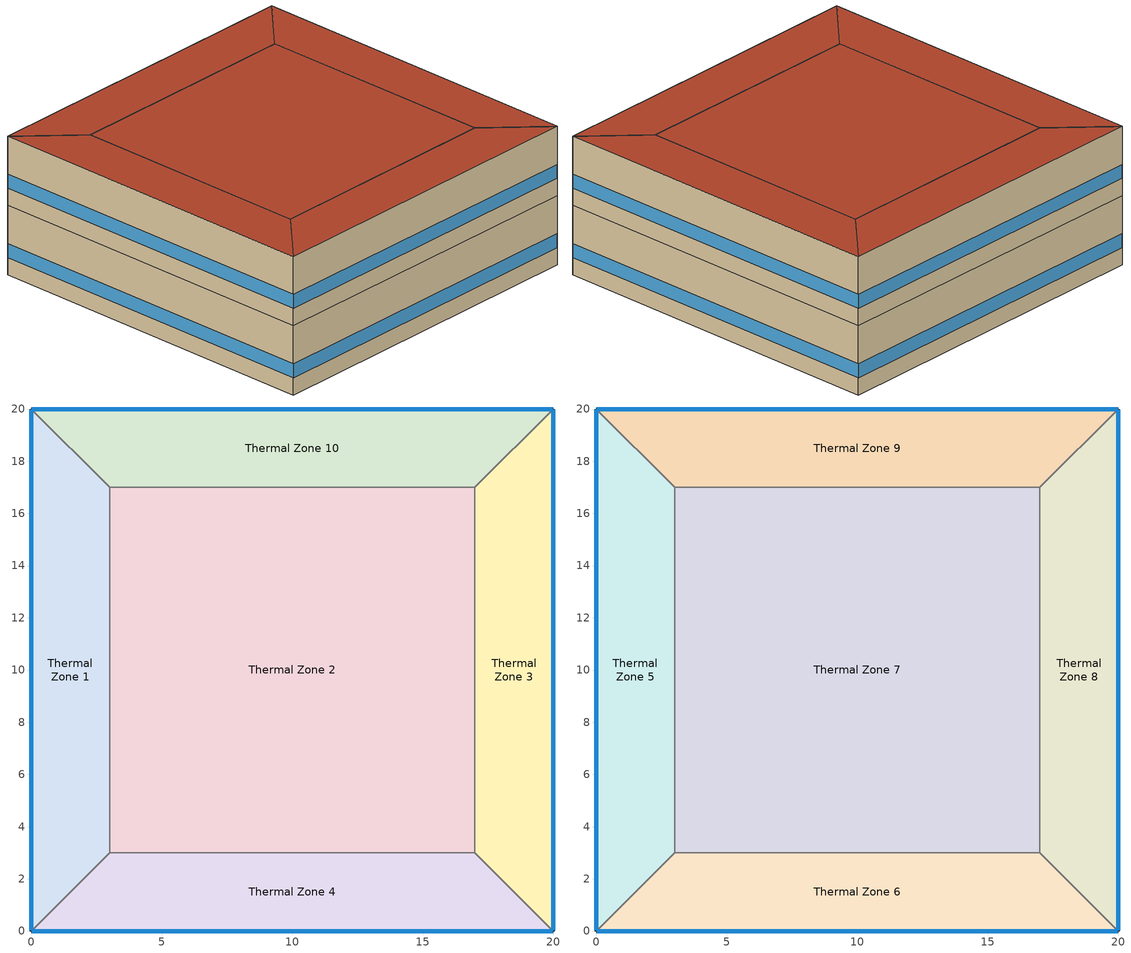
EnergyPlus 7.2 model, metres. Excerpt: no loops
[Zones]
Thermal Zone 10
 floor ground (000_ExtSlabCarpet_4in_ClimateZone 1-8): 0,20 20,20 17,17 3,17 z0
 wall outside (ASHRAE_189.1-2009_ExtWall_SteelFrame_ClimateZone 4-8): 20,20 0,20 z0:4
 wall to Thermal Zone 1 (000_Interior Wall): 0,20 3,17 z0:4
 wall to Thermal Zone 2 (000_Interior Wall): 3,17 17,17 z0:4
 wall to Thermal Zone 3 (000_Interior Wall): 17,17 20,20 z0:4
 window (ASHRAE_189.1-2009_ExtWindow_ClimateZone 4-5): 19.97,20 0.03,20 z1:1.8
Thermal Zone 1
 floor ground (000_ExtSlabCarpet_4in_ClimateZone 1-8): 0,0 0,20 3,17 3,3 z0
 wall outside (ASHRAE_189.1-2009_ExtWall_SteelFrame_ClimateZone 4-8): 0,20 0,0 z0:4
 wall to Thermal Zone 4 (000_Interior Wall): 0,0 3,3 z0:4
 wall to Thermal Zone 2 (000_Interior Wall): 3,3 3,17 z0:4
 window (ASHRAE_189.1-2009_ExtWindow_ClimateZone 4-5): 0,19.97 0,0.03 z1:1.8
Thermal Zone 2
 floor ground (000_ExtSlabCarpet_4in_ClimateZone 1-8): 3,3 3,17 17,17 17,3 z0
 wall to Thermal Zone 4 (000_Interior Wall): 3,3 17,3 z0:4
 wall to Thermal Zone 3 (000_Interior Wall): 17,3 17,17 z0:4
Thermal Zone 4
 floor ground (000_ExtSlabCarpet_4in_ClimateZone 1-8): 20,0 0,0 3,3 17,3 z0
 wall outside (ASHRAE_189.1-2009_ExtWall_SteelFrame_ClimateZone 4-8): 0,0 20,0 z0:4
 wall to Thermal Zone 3 (000_Interior Wall): 20,0 17,3 z0:4
 window (ASHRAE_189.1-2009_ExtWindow_ClimateZone 4-5): 0.03,0 19.97,0 z1:1.8
Thermal Zone 3
 floor ground (000_ExtSlabCarpet_4in_ClimateZone 1-8): 20,20 20,0 17,3 17,17 z0
 wall outside (ASHRAE_189.1-2009_ExtWall_SteelFrame_ClimateZone 4-8): 20,0 20,20 z0:4
 window (ASHRAE_189.1-2009_ExtWindow_ClimateZone 4-5): 20,0.03 20,19.97 z1:1.8
Thermal Zone 5
 floor to Thermal Zone 1 (000_Interior Floor): 0,0 0,20 3,17 3,3 z4
 wall outside (ASHRAE_189.1-2009_ExtWall_SteelFrame_ClimateZone 4-8): 0,20 0,0 z4:8
 wall to Thermal Zone 7 (000_Interior Wall): 3,3 3,17 z4:8
 wall to Thermal Zone 9 (000_Interior Wall): 3,17 0,20 z4:8
 wall to Thermal Zone 6 (000_Interior Wall): 0,0 3,3 z4:8
 window (ASHRAE_189.1-2009_ExtWindow_ClimateZone 4-5): 0,19.97 0,0.03 z5:5.8
 roof outside (ASHRAE_189.1-2009_ExtRoof_IEAD_ClimateZone 2-5): 3,3 3,17 0,20 0,0 z8
Thermal Zone 8
 floor to Thermal Zone 3 (000_Interior Floor): 20,20 20,0 17,3 17,17 z4
 wall outside (ASHRAE_189.1-2009_ExtWall_SteelFrame_ClimateZone 4-8): 20,0 20,20 z4:8
 wall to Thermal Zone 9 (000_Interior Wall): 20,20 17,17 z4:8
 wall to Thermal Zone 7 (000_Interior Wall): 17,17 17,3 z4:8
 wall to Thermal Zone 6 (000_Interior Wall): 17,3 20,0 z4:8
 window (ASHRAE_189.1-2009_ExtWindow_ClimateZone 4-5): 20,0.03 20,19.97 z5:5.8
 roof outside (ASHRAE_189.1-2009_ExtRoof_IEAD_ClimateZone 2-5): 17,17 17,3 20,0 20,20 z8
Thermal Zone 9
 floor to Thermal Zone 10 (000_Interior Floor): 0,20 20,20 17,17 3,17 z4
 wall outside (ASHRAE_189.1-2009_ExtWall_SteelFrame_ClimateZone 4-8): 20,20 0,20 z4:8
 wall to Thermal Zone 7 (000_Interior Wall): 3,17 17,17 z4:8
 window (ASHRAE_189.1-2009_ExtWindow_ClimateZone 4-5): 19.97,20 0.03,20 z5:5.8
 roof outside (ASHRAE_189.1-2009_ExtRoof_IEAD_ClimateZone 2-5): 3,17 17,17 20,20 0,20 z8
Thermal Zone 7
 floor to Thermal Zone 2 (000_Interior Floor): 3,3 3,17 17,17 17,3 z4
 wall to Thermal Zone 6 (000_Interior Wall): 3,3 17,3 z4:8
 roof outside (ASHRAE_189.1-2009_ExtRoof_IEAD_ClimateZone 2-5): 17,3 17,17 3,17 3,3 z8
Thermal Zone 6
 floor to Thermal Zone 4 (000_Interior Floor): 20,0 0,0 3,3 17,3 z4
 wall outside (ASHRAE_189.1-2009_ExtWall_SteelFrame_ClimateZone 4-8): 0,0 20,0 z4:8
 window (ASHRAE_189.1-2009_ExtWindow_ClimateZone 4-5): 0.03,0 19.97,0 z5:5.8
 roof outside (ASHRAE_189.1-2009_ExtRoof_IEAD_ClimateZone 2-5): 17,3 3,3 0,0 20,0 z8
[Site:Location]
Philadelphia International Ap_PA_USA Design_Conditions: Latitude {deg}=39.87; Longitude {deg}=-75.23; Time Zone {hr}=-5; Elevation {m}=2
[SizingPeriod:DesignDay] Day of Month=21; Dry-Bulb Temperature Range Modifier Type=DefaultMultipliers; Barometric Pressure {Pa}=101301; Rain Indicator=No; Snow Indicator=No; Daylight Saving Time Indicator=No
Name | Month | Day Type | Maximum Dry-Bulb Temperature {C} | Daily Dry-Bulb Temperature Range {deltaC} | Humidity Condition Type | Wetbulb or DewPoint at Maximum Dry-Bulb {C} | Wind Speed {m/s} | Wind Direction {deg} | Solar Model Indicator | ASHRAE Clear Sky Optical Depth for Beam Irradiance (taub) | ASHRAE Clear Sky Optical Depth for Diffuse Irradiance (taud) | Sky Clearness
Philadelphia International Ap Ann Clg 1% Condns WB=>MDB | 7 | SummerDesignDay | 30.2 | 9.4 | Wetbulb | 25 | 5 | 240 | ASHRAETau | 0.55 | 1.776
Philadelphia International Ap Ann Htg 99.6% Condns DB | 1 | WinterDesignDay | -10.8 | 0 | Wetbulb | -10.8 | 5.2 | 290 | ASHRAEClearSky |  |  | 0
Philadelphia International Ap Ann Clg .4% Condns DB=>MWB | 7 | SummerDesignDay | 34 | 9.4 | Wetbulb | 24.1 | 5 | 240 | ASHRAETau | 0.55 | 1.776
Philadelphia International Ap Ann Hum_n 99.6% Condns DP=>MCDB | 1 | WinterDesignDay | -8.7 | 0 | Dewpoint | -20.2 | 5.2 | 290 | ASHRAEClearSky |  |  | 0
[Building]
Building 1
[Material] Thermal Absorptance=0.9
Name | Roughness | Thickness {m} | Conductivity {W/m-K} | Density {kg/m3} | Specific Heat {J/kg-K} | Solar Absorptance | Visible Absorptance
Roof Membrane | VeryRough | 0.0095 | 0.16 | 1121.29 | 1460 | 0.7 | 0.7
Metal Decking | MediumSmooth | 0.0015 | 45.006 | 7680 | 418.4 | 0.7 | 0.3
000_G01a 19mm gypsum board | MediumSmooth | 0.019 | 0.16 | 800 | 1090 | 0.7 | 0.7
MAT-CC05 4 HW CONCRETE | Rough | 0.1016 | 1.311 | 2240 | 836.8 | 0.7 | 0.7
Wall Insulation [39] | MediumRough | 0.1184 | 0.045 | 265 | 836.8 | 0.7 | 0.7
Roof Insulation [21] | MediumRough | 0.2105 | 0.049 | 265 | 836.8 | 0.7 | 0.7
000_F16 Acoustic tile | MediumSmooth | 0.0191 | 0.06 | 368 | 590 | 0.7 | 0.7
1/2IN Gypsum | Smooth | 0.0127 | 0.16 | 784.9 | 830 | 0.92 | 0.92
000_M11 100mm lightweight concrete | MediumRough | 0.1016 | 0.53 | 1280 | 840 | 0.7 | 0.7
[Material:AirGap]
Name | Thermal Resistance {m2-K/W}
000_F04 Wall air space resistance | 0.15
000_F05 Ceiling air space resistance | 0.18
[Material:NoMass] Thermal Absorptance=0.9; Solar Absorptance=0.7
Name | Roughness | Thermal Resistance {m2-K/W} | Visible Absorptance
MAT-SHEATH | Rough | 0.3626 | 0.7
CP02 CARPET PAD | VeryRough | 0.2165 | 0.8
[WindowMaterial:Glazing]
Theoretical Glass [207]: Optical Data Type=SpectralAverage; Thickness {m}=0.003; Solar Transmittance at Normal Incidence=0.3311; Front Side Solar Reflectance at Normal Incidence=0.6189; Back Side Solar Reflectance at Normal Incidence=0.6189; Visible Transmittance at Normal Incidence=0.44; Front Side Visible Reflectance at Normal Incidence=0.51; Back Side Visible Reflectance at Normal Incidence=0.51; Infrared Transmittance at Normal Incidence=0; Front Side Infrared Hemispherical Emissivity=0.9; Back Side Infrared Hemispherical Emissivity=0.9; Conductivity {W/m-K}=0.0133; Dirt Correction Factor for Solar and Visible Transmittance=1; Solar Diffusing=No
[Construction]
ASHRAE_189.1-2009_ExtWall_SteelFrame_ClimateZone 4-8: MAT-SHEATH, Wall Insulation [39], 1/2IN Gypsum
ASHRAE_189.1-2009_ExtWindow_ClimateZone 4-5: Theoretical Glass [207]
000_Interior Floor: 000_F16 Acoustic tile, 000_F05 Ceiling air space resistance, 000_M11 100mm lightweight concrete
000_ExtSlabCarpet_4in_ClimateZone 1-8: MAT-CC05 4 HW CONCRETE, CP02 CARPET PAD
ASHRAE_189.1-2009_ExtRoof_IEAD_ClimateZone 2-5: Roof Membrane, Roof Insulation [21], Metal Decking
000_Interior Wall: 000_G01a 19mm gypsum board, 000_F04 Wall air space resistance, 000_G01a 19mm gypsum board
[AvailabilityManager:Scheduled]
Name | Schedule
AvailabilityManager:Scheduled {de9c44a4-1ce1-463e-b609-0154e3020e8b} | Schedule:Compact {2b0180c6-f598-4457-aab5-b4d006d64140}
AvailabilityManager:Scheduled {a64e371d-288a-4289-9caa-247af8fbf899} | Schedule:Compact {17b51a73-42e3-42af-89b3-08ef5f55d85c}
[Zone]
Thermal Zone 5; Thermal Zone 8; Thermal Zone 9; Thermal Zone 10; Thermal Zone 7; Thermal Zone 1; Thermal Zone 2; Thermal Zone 4; Thermal Zone 3; Thermal Zone 6
[Schedule:Compact]
Schedule:Compact {2b0180c6-f598-4457-aab5-b4d006d64140}; Schedule:Compact {17b51a73-42e3-42af-89b3-08ef5f55d85c}: Through: 12/31, For: AllDays, Until: 24:00, 1
